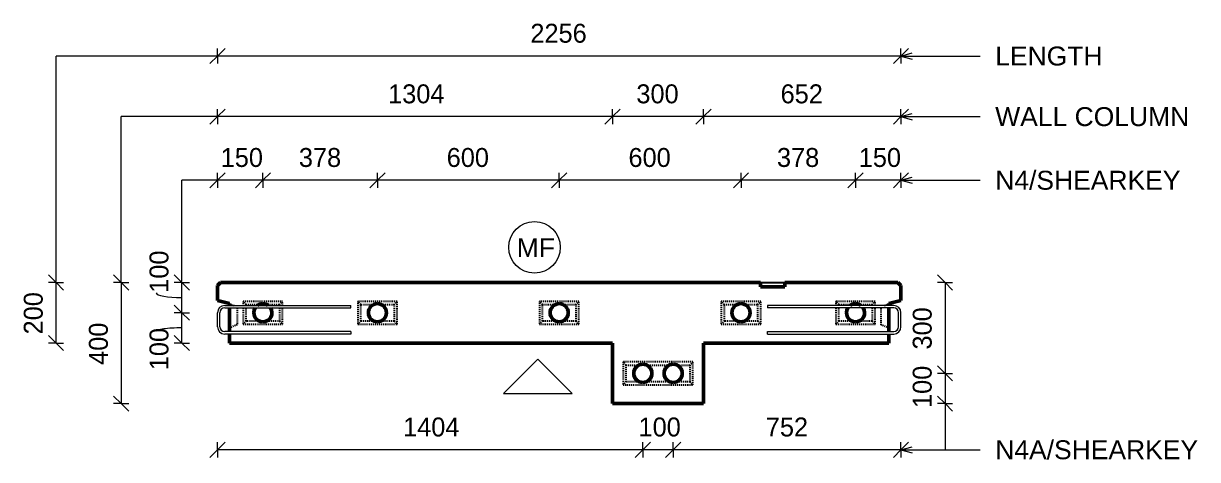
# Model space of a CAD drawing. Header units: millimetres. Extents: x 4870 to 25622, y 804 to 18539.
# Drawn here: x 4870 to 8745, y 12529 to 13968 of the extents above; entities that cross this region are included whole.
import ezdxf

# ---------------------------------------------------------------- set-up
doc = ezdxf.new("R2010")
doc.units = ezdxf.units.MM
doc.linetypes.add('Dash', pattern=[6.36, 3.18, -3.18])
for name, color, linetype, lineweight in [('A-ANNO-DIMS', 211, 'Continuous', 9), ('A-ANNO-DIMS-25', 211, 'Continuous', 9), ('A-DETL-MBND', 5, 'Continuous', 18), ('A-DETL-THIN', 151, 'Continuous', 18), ('A-WALL', 113, 'Continuous', 25), ('A-WALL-HDLN', 110, 'Dash', 25), ('G-ANNO-TEXT', 231, 'Continuous', 9), ('S-RBAR', 171, 'Continuous', 18)]:
    doc.layers.add(name, color=color, linetype=linetype, lineweight=lineweight)
doc.styles.add('Arial', font='arial.ttf', dxfattribs={"height": 62.5})
doc.styles.add('Nirmala UI Semilight', font='NirmalaS.ttf', dxfattribs={"height": 62.5})
doc.dimstyles.new('Arrow_Filled_-_2_5_NI_UI', dxfattribs={"dimscale": 304.8, "dimtxt": 65.460247, "dimasz": 0.164042, "dimexe": 0.082021, "dimexo": 0.0625, "dimgap": 0.082021, "dimtad": 1, "dimdec": 4, "dimzin": 0, "dimdsep": 46, "dimtxsty": 'Nirmala UI Semilight', "dimblk1": 'OBLIQUE', "dimblk2": 'OBLIQUE', "dimsah": 1, "dimcen": 0.09, "dimazin": 0, "dimtfac": 1, "dimtdec": 4, "dimtix": 1, "dimtmove": 0, "dimatfit": 3, "dimfxl": 0.082021, "dimfxlon": 1, "dimtvp": 1, "dimtolj": 1, "dimtzin": 0, "dimarcsym": 2})
doc.dimstyles.new('Arrow_Filled_-_2_5_NI_UI_1', dxfattribs={"dimscale": 304.8, "dimtxt": 65.460247, "dimasz": 0.164042, "dimexe": 0.082021, "dimexo": 0.0625, "dimgap": 0.082021, "dimtad": 1, "dimdec": 4, "dimzin": 0, "dimdsep": 46, "dimtxsty": 'Nirmala UI Semilight', "dimblk1": 'OBLIQUE', "dimblk2": 'OBLIQUE', "dimsah": 1, "dimcen": 0.09, "dimazin": 0, "dimtfac": 1, "dimtdec": 4, "dimtix": 1, "dimtmove": 1, "dimatfit": 3, "dimfxl": 0.082021, "dimfxlon": 1, "dimtvp": 1, "dimtolj": 1, "dimtzin": 0, "dimarcsym": 2})

# ---------------------------------------------------------------- blocks, each defined once
blk = doc.blocks.new('DIMBLOCK1-Elevation Top')
at = {"layer": 'A-ANNO-DIMS-25'}
for p, q in [((7616.6, 13451), (7591.6, 13426)), ((7616.6, 13451), (7641.6, 13476)), ((7616.6, 13451), (7616.6, 13476)), ((7766.6, 13451), (7616.6, 13451)), ((7616.6, 13451), (7616.6, 13426)), ((7766.6, 13451), (7741.6, 13426)), ((7766.6, 13451), (7791.6, 13476)), ((7766.6, 13451), (7766.6, 13476)), ((7766.6, 13451), (7766.6, 13426))]:
    blk.add_line(p, q, dxfattribs=at)
at = {"layer": 'A-ANNO-DIMS-25', "color": 0, "insert": (7627.3, 13557.5), "char_height": 62.5, "width": 154.248, "attachment_point": 1, "line_spacing_factor": 1.142579, "style": 'Nirmala UI Semilight'}
blk.add_mtext('150', dxfattribs=at)
blk = doc.blocks.new('_Oblique')
at = {"color": 0, "linetype": 'ByBlock', "lineweight": -2}
blk.add_line((-0.5, -0.5), (0.5, 0.5), dxfattribs=at)
blk = doc.blocks.new('DIMBLOCK2-Elevation Top')
at = {"layer": 'A-ANNO-DIMS-25'}
for p, q in [((7238.6, 13451), (7213.6, 13426)), ((7238.6, 13451), (7263.6, 13476)), ((7238.6, 13451), (7238.6, 13476)), ((7616.6, 13451), (7238.6, 13451)), ((7238.6, 13451), (7238.6, 13426)), ((7616.6, 13451), (7591.6, 13426)), ((7616.6, 13451), (7641.6, 13476)), ((7616.6, 13451), (7616.6, 13476)), ((7616.6, 13451), (7616.6, 13426))]:
    blk.add_line(p, q, dxfattribs=at)
at = {"layer": 'A-ANNO-DIMS-25', "color": 0, "insert": (7357.3, 13557.5), "char_height": 62.5, "width": 168.53, "attachment_point": 1, "line_spacing_factor": 1.142579, "style": 'Nirmala UI Semilight'}
blk.add_mtext('378', dxfattribs=at)
blk = doc.blocks.new('DIMBLOCK3-Elevation Top')
at = {"layer": 'A-ANNO-DIMS-25'}
for p, q in [((6638.6, 13451), (6613.6, 13426)), ((6638.6, 13451), (6663.6, 13476)), ((6638.6, 13451), (6638.6, 13476)), ((7238.6, 13451), (6638.6, 13451)), ((6638.6, 13451), (6638.6, 13426)), ((7238.6, 13451), (7213.6, 13426)), ((7238.6, 13451), (7263.6, 13476)), ((7238.6, 13451), (7238.6, 13476)), ((7238.6, 13451), (7238.6, 13426))]:
    blk.add_line(p, q, dxfattribs=at)
at = {"layer": 'A-ANNO-DIMS-25', "color": 0, "insert": (6867.2, 13557.5), "char_height": 62.5, "width": 171.387, "attachment_point": 1, "line_spacing_factor": 1.142579, "style": 'Nirmala UI Semilight'}
blk.add_mtext('600', dxfattribs=at)
blk = doc.blocks.new('DIMBLOCK4-Elevation Top')
at = {"layer": 'A-ANNO-DIMS-25'}
for p, q in [((6038.6, 13451), (6013.6, 13426)), ((6038.6, 13451), (6063.6, 13476)), ((6038.6, 13451), (6038.6, 13476)), ((6638.6, 13451), (6038.6, 13451)), ((6038.6, 13451), (6038.6, 13426)), ((6638.6, 13451), (6613.6, 13426)), ((6638.6, 13451), (6663.6, 13476)), ((6638.6, 13451), (6638.6, 13476)), ((6638.6, 13451), (6638.6, 13426))]:
    blk.add_line(p, q, dxfattribs=at)
at = {"layer": 'A-ANNO-DIMS-25', "color": 0, "insert": (6267.2, 13557.5), "char_height": 62.5, "width": 171.387, "attachment_point": 1, "line_spacing_factor": 1.142579, "style": 'Nirmala UI Semilight'}
blk.add_mtext('600', dxfattribs=at)
blk = doc.blocks.new('DIMBLOCK5-Elevation Top')
at = {"layer": 'A-ANNO-DIMS-25'}
for p, q in [((5660.6, 13451), (5635.6, 13426)), ((5660.6, 13451), (5685.6, 13476)), ((5660.6, 13451), (5660.6, 13476)), ((6038.6, 13451), (5660.6, 13451)), ((5660.6, 13451), (5660.6, 13426)), ((6038.6, 13451), (6013.6, 13426)), ((6038.6, 13451), (6063.6, 13476)), ((6038.6, 13451), (6038.6, 13476)), ((6038.6, 13451), (6038.6, 13426))]:
    blk.add_line(p, q, dxfattribs=at)
at = {"layer": 'A-ANNO-DIMS-25', "color": 0, "insert": (5779.3, 13557.5), "char_height": 62.5, "width": 168.53, "attachment_point": 1, "line_spacing_factor": 1.142579, "style": 'Nirmala UI Semilight'}
blk.add_mtext('378', dxfattribs=at)
blk = doc.blocks.new('DIMBLOCK6-Elevation Top')
at = {"layer": 'A-ANNO-DIMS-25'}
for p, q in [((5510.6, 13451), (5485.6, 13426)), ((5510.6, 13451), (5535.6, 13476)), ((5510.6, 13451), (5510.6, 13476)), ((5660.6, 13451), (5510.6, 13451)), ((5510.6, 13451), (5510.6, 13426)), ((5660.6, 13451), (5635.6, 13426)), ((5660.6, 13451), (5685.6, 13476)), ((5660.6, 13451), (5660.6, 13476)), ((5660.6, 13451), (5660.6, 13426))]:
    blk.add_line(p, q, dxfattribs=at)
at = {"layer": 'A-ANNO-DIMS-25', "color": 0, "insert": (5521.3, 13557.5), "char_height": 62.5, "width": 154.248, "attachment_point": 1, "line_spacing_factor": 1.142579, "style": 'Nirmala UI Semilight'}
blk.add_mtext('150', dxfattribs=at)
blk = doc.blocks.new('DIMBLOCK7-Elevation Top')
at = {"layer": 'A-ANNO-DIMS-25'}
for p, q in [((5510.6, 13861), (5535.6, 13886)), ((5510.6, 13861), (5510.6, 13886)), ((7766.6, 13861), (7791.6, 13886)), ((7766.6, 13861), (7766.6, 13886)), ((5510.6, 13861), (5485.6, 13836)), ((7766.6, 13861), (5510.6, 13861)), ((5510.6, 13861), (5510.6, 13836)), ((7766.6, 13861), (7741.6, 13836)), ((7766.6, 13861), (7766.6, 13836))]:
    blk.add_line(p, q, dxfattribs=at)
at = {"layer": 'A-ANNO-DIMS-25', "color": 0, "insert": (6543.4, 13967.5), "char_height": 62.5, "width": 228.516, "attachment_point": 1, "line_spacing_factor": 1.142579, "style": 'Nirmala UI Semilight'}
blk.add_mtext('2256', dxfattribs=at)
blk = doc.blocks.new('DIMBLOCK8-Elevation Top')
at = {"layer": 'A-ANNO-DIMS-25'}
for p, q in [((4977.8, 13113.8), (4952.8, 13138.8)), ((4977.8, 13113.8), (4952.8, 13113.8)), ((4977.8, 12913.8), (4977.8, 13113.8)), ((4977.8, 13113.8), (5002.8, 13088.8)), ((4977.8, 13113.8), (5002.8, 13113.8)), ((4977.8, 12913.8), (4952.8, 12938.8)), ((4977.8, 12913.8), (4952.8, 12913.8)), ((4977.8, 12913.8), (5002.8, 12888.8)), ((4977.8, 12913.8), (5002.8, 12913.8))]:
    blk.add_line(p, q, dxfattribs=at)
at = {"layer": 'A-ANNO-DIMS-25', "color": 0, "insert": (4871.3, 12942.4), "char_height": 62.5, "width": 171.387, "attachment_point": 1, "rotation": 90, "line_spacing_factor": 1.142579, "style": 'Nirmala UI Semilight'}
blk.add_mtext('200', dxfattribs=at)
blk = doc.blocks.new('DIMBLOCK9-Elevation Top')
at = {"layer": 'A-ANNO-DIMS-25'}
for p, q in [((5392.8, 13013.8), (5367.8, 13038.8)), ((5392.8, 13013.8), (5367.8, 13013.8)), ((5392.8, 12913.8), (5392.8, 13013.8)), ((5392.8, 13013.8), (5417.8, 12988.8)), ((5392.8, 13013.8), (5417.8, 13013.8)), ((5392.8, 12913.8), (5367.8, 12938.8)), ((5392.8, 12913.8), (5367.8, 12913.8)), ((5392.8, 12913.8), (5417.8, 12888.8)), ((5392.8, 12913.8), (5417.8, 12913.8))]:
    blk.add_line(p, q, dxfattribs=at)
blk.add_ellipse((5392.8, 12952.6), major_axis=(84.5, 0), ratio=0.132307, start_param=1.570796, end_param=3.141593, dxfattribs=at)
at = {"layer": 'A-ANNO-DIMS-25', "color": 0, "insert": (5286.3, 12824.1), "char_height": 62.5, "width": 154.248, "attachment_point": 1, "rotation": 90, "line_spacing_factor": 1.142579, "style": 'Nirmala UI Semilight'}
blk.add_mtext('100', dxfattribs=at)
blk = doc.blocks.new('DIMBLOCK10-Elevation Top')
at = {"layer": 'A-ANNO-DIMS-25'}
for p, q in [((5392.8, 13113.8), (5367.8, 13138.8)), ((5392.8, 13113.8), (5367.8, 13113.8)), ((5392.8, 13013.8), (5392.8, 13113.8)), ((5392.8, 13113.8), (5417.8, 13088.8)), ((5392.8, 13113.8), (5417.8, 13113.8)), ((5392.8, 13013.8), (5367.8, 13038.8)), ((5392.8, 13013.8), (5367.8, 13013.8)), ((5392.8, 13013.8), (5417.8, 12988.8)), ((5392.8, 13013.8), (5417.8, 13013.8))]:
    blk.add_line(p, q, dxfattribs=at)
blk.add_ellipse((5392.8, 13079.7), major_axis=(84.5, 0), ratio=0.188517, start_param=3.141593, end_param=4.712389, dxfattribs=at)
at = {"layer": 'A-ANNO-DIMS-25', "color": 0, "insert": (5286.3, 13079.7), "char_height": 62.5, "width": 154.248, "attachment_point": 1, "rotation": 90, "line_spacing_factor": 1.142579, "style": 'Nirmala UI Semilight'}
blk.add_mtext('100', dxfattribs=at)
blk = doc.blocks.new('DIMBLOCK11-Elevation Top')
at = {"layer": 'A-ANNO-DIMS-25'}
for p, q in [((7014.8, 12561.5), (6989.8, 12536.5)), ((7014.8, 12561.5), (7039.8, 12586.5)), ((7014.8, 12561.5), (7014.8, 12586.5)), ((7766.6, 12561.5), (7014.8, 12561.5)), ((7014.8, 12561.5), (7014.8, 12536.5)), ((7766.6, 12561.5), (7741.6, 12536.5)), ((7766.6, 12561.5), (7791.6, 12586.5)), ((7766.6, 12561.5), (7766.6, 12586.5)), ((7766.6, 12561.5), (7766.6, 12536.5))]:
    blk.add_line(p, q, dxfattribs=at)
at = {"layer": 'A-ANNO-DIMS-25', "color": 0, "insert": (7320.5, 12668.1), "char_height": 62.5, "width": 168.53, "attachment_point": 1, "line_spacing_factor": 1.142579, "style": 'Nirmala UI Semilight'}
blk.add_mtext('752', dxfattribs=at)
blk = doc.blocks.new('DIMBLOCK12-Elevation Top')
at = {"layer": 'A-ANNO-DIMS-25'}
for p, q in [((6914.6, 12561.5), (6889.6, 12536.5)), ((6914.6, 12561.5), (6939.6, 12586.5)), ((6914.6, 12561.5), (6914.6, 12586.5)), ((7014.8, 12561.5), (6914.6, 12561.5)), ((6914.6, 12561.5), (6914.6, 12536.5)), ((7014.8, 12561.5), (6989.8, 12536.5)), ((7014.8, 12561.5), (7039.8, 12586.5)), ((7014.8, 12561.5), (7014.8, 12586.5)), ((7014.8, 12561.5), (7014.8, 12536.5))]:
    blk.add_line(p, q, dxfattribs=at)
at = {"layer": 'A-ANNO-DIMS-25', "color": 0, "insert": (6900.4, 12668.1), "char_height": 62.5, "width": 154.248, "attachment_point": 1, "line_spacing_factor": 1.142579, "style": 'Nirmala UI Semilight'}
blk.add_mtext('100', dxfattribs=at)
blk = doc.blocks.new('DIMBLOCK13-Elevation Top')
at = {"layer": 'A-ANNO-DIMS-25'}
for p, q in [((5510.6, 12561.5), (5485.6, 12536.5)), ((5510.6, 12561.5), (5535.6, 12586.5)), ((5510.6, 12561.5), (5510.6, 12586.5)), ((6914.6, 12561.5), (5510.6, 12561.5)), ((5510.6, 12561.5), (5510.6, 12536.5)), ((6914.6, 12561.5), (6889.6, 12536.5)), ((6914.6, 12561.5), (6939.6, 12586.5)), ((6914.6, 12561.5), (6914.6, 12586.5)), ((6914.6, 12561.5), (6914.6, 12536.5))]:
    blk.add_line(p, q, dxfattribs=at)
at = {"layer": 'A-ANNO-DIMS-25', "color": 0, "insert": (6123.3, 12668.1), "char_height": 62.5, "width": 214.234, "attachment_point": 1, "line_spacing_factor": 1.142579, "style": 'Nirmala UI Semilight'}
blk.add_mtext('1404', dxfattribs=at)
blk = doc.blocks.new('DIMBLOCK14-Elevation Top')
at = {"layer": 'A-ANNO-DIMS-25'}
for p, q in [((7911.9, 13113.8), (7886.9, 13138.8)), ((7911.9, 13113.8), (7886.9, 13113.8)), ((7911.9, 13113.8), (7911.9, 12813.8)), ((7911.9, 13113.8), (7936.9, 13088.8)), ((7911.9, 13113.8), (7936.9, 13113.8)), ((7911.9, 12813.8), (7886.9, 12838.8)), ((7911.9, 12813.8), (7886.9, 12813.8)), ((7911.9, 12813.8), (7936.9, 12788.8)), ((7911.9, 12813.8), (7936.9, 12813.8))]:
    blk.add_line(p, q, dxfattribs=at)
at = {"layer": 'A-ANNO-DIMS-25', "color": 0, "insert": (7805.4, 12892.4), "char_height": 62.5, "width": 171.387, "attachment_point": 1, "rotation": 90, "line_spacing_factor": 1.142579, "style": 'Nirmala UI Semilight'}
blk.add_mtext('300', dxfattribs=at)
blk = doc.blocks.new('DIMBLOCK15-Elevation Top')
at = {"layer": 'A-ANNO-DIMS-25'}
for p, q in [((7911.9, 12813.8), (7886.9, 12838.8)), ((7911.9, 12813.8), (7886.9, 12813.8)), ((7911.9, 12813.8), (7911.9, 12713.8)), ((7911.9, 12813.8), (7936.9, 12788.8)), ((7911.9, 12813.8), (7936.9, 12813.8)), ((7911.9, 12713.8), (7886.9, 12738.8)), ((7911.9, 12713.8), (7886.9, 12713.8)), ((7911.9, 12713.8), (7936.9, 12688.8)), ((7911.9, 12713.8), (7936.9, 12713.8))]:
    blk.add_line(p, q, dxfattribs=at)
at = {"layer": 'A-ANNO-DIMS-25', "color": 0, "insert": (7805.4, 12699.5), "char_height": 62.5, "width": 154.248, "attachment_point": 1, "rotation": 90, "line_spacing_factor": 1.142579, "style": 'Nirmala UI Semilight'}
blk.add_mtext('100', dxfattribs=at)
blk = doc.blocks.new('DIMBLOCK16-Elevation Top')
at = {"layer": 'A-ANNO-DIMS-25'}
for p, q in [((7114.8, 13661), (7139.8, 13686)), ((7114.8, 13661), (7114.8, 13686)), ((7766.6, 13661), (7791.6, 13686)), ((7766.6, 13661), (7766.6, 13686)), ((7114.8, 13661), (7089.8, 13636)), ((7766.6, 13661), (7114.8, 13661)), ((7114.8, 13661), (7114.8, 13636)), ((7766.6, 13661), (7741.6, 13636)), ((7766.6, 13661), (7766.6, 13636))]:
    blk.add_line(p, q, dxfattribs=at)
at = {"layer": 'A-ANNO-DIMS-25', "color": 0, "insert": (7369.3, 13767.5), "char_height": 62.5, "width": 171.387, "attachment_point": 1, "line_spacing_factor": 1.142579, "style": 'Nirmala UI Semilight'}
blk.add_mtext('652', dxfattribs=at)
blk = doc.blocks.new('DIMBLOCK17-Elevation Top')
at = {"layer": 'A-ANNO-DIMS-25'}
for p, q in [((6814.6, 13661), (6839.6, 13686)), ((6814.6, 13661), (6814.6, 13686)), ((7114.8, 13661), (7139.8, 13686)), ((7114.8, 13661), (7114.8, 13686)), ((6814.6, 13661), (6789.6, 13636)), ((7114.8, 13661), (6814.6, 13661)), ((6814.6, 13661), (6814.6, 13636)), ((7114.8, 13661), (7089.8, 13636)), ((7114.8, 13661), (7114.8, 13636))]:
    blk.add_line(p, q, dxfattribs=at)
at = {"layer": 'A-ANNO-DIMS-25', "color": 0, "insert": (6893.3, 13767.5), "char_height": 62.5, "width": 171.387, "attachment_point": 1, "line_spacing_factor": 1.142579, "style": 'Nirmala UI Semilight'}
blk.add_mtext('300', dxfattribs=at)
blk = doc.blocks.new('DIMBLOCK18-Elevation Top')
at = {"layer": 'A-ANNO-DIMS-25'}
for p, q in [((5510.6, 13661), (5535.6, 13686)), ((5510.6, 13661), (5510.6, 13686)), ((6814.6, 13661), (6839.6, 13686)), ((6814.6, 13661), (6814.6, 13686)), ((5510.6, 13661), (5485.6, 13636)), ((6814.6, 13661), (5510.6, 13661)), ((5510.6, 13661), (5510.6, 13636)), ((6814.6, 13661), (6789.6, 13636)), ((6814.6, 13661), (6814.6, 13636))]:
    blk.add_line(p, q, dxfattribs=at)
at = {"layer": 'A-ANNO-DIMS-25', "color": 0, "insert": (6073.9, 13767.5), "char_height": 62.5, "width": 212.805, "attachment_point": 1, "line_spacing_factor": 1.142579, "style": 'Nirmala UI Semilight'}
blk.add_mtext('1304', dxfattribs=at)
blk = doc.blocks.new('DIMBLOCK19-Elevation Top')
at = {"layer": 'A-ANNO-DIMS-25'}
for p, q in [((5192.8, 13113.8), (5167.8, 13138.8)), ((5192.8, 13113.8), (5167.8, 13113.8)), ((5192.8, 13113.8), (5192.8, 12713.8)), ((5192.8, 13113.8), (5217.8, 13088.8)), ((5192.8, 13113.8), (5217.8, 13113.8)), ((5192.8, 12713.8), (5167.8, 12738.8)), ((5192.8, 12713.8), (5167.8, 12713.8)), ((5192.8, 12713.8), (5217.8, 12688.8)), ((5192.8, 12713.8), (5217.8, 12713.8))]:
    blk.add_line(p, q, dxfattribs=at)
at = {"layer": 'A-ANNO-DIMS-25', "color": 0, "insert": (5086.3, 12841.8), "char_height": 62.5, "width": 172.815, "attachment_point": 1, "rotation": 90, "line_spacing_factor": 1.142579, "style": 'Nirmala UI Semilight'}
blk.add_mtext('400', dxfattribs=at)

msp = doc.modelspace()

# ---------------------------------------------------------------- linework, layer by layer
at = {"layer": 'A-DETL-MBND'}
for p, q in [((5192.81828, 13113.80383), (5192.81828, 13660.99133)), ((5510.56745, 13660.99133), (5192.81828, 13660.99133)), ((7911.90415, 12713.80383), (7911.90415, 12558.80383))]:
    msp.add_line(p, q, dxfattribs=at)
at = {"layer": 'A-DETL-THIN'}
for p, q in [((4977.81828, 13116.97502), (4977.81828, 13860.95737)), ((5510.56745, 13860.95737), (4977.81828, 13860.95737)), ((5392.81828, 13116.97502), (5392.81828, 13450.95737)), ((5510.56745, 13450.95737), (5392.81828, 13450.95737)), ((6568.19011, 12860.42294), (6455.05302, 12747.28585)), ((6681.32719, 12747.28585), (6568.19011, 12860.42294)), ((6455.05302, 12747.28585), (6681.32719, 12747.28585))]:
    msp.add_line(p, q, dxfattribs=at)
msp.add_circle((6556.99858, 13229.72608), 85, dxfattribs=at)
at = {"layer": 'A-WALL', "lineweight": 50}
for p, q in [((5520.57004, 13113.80383), (5510.56745, 13103.80125)), ((5510.56745, 13103.80125), (5510.56745, 13053.80434)), ((7302.47192, 13113.80383), (5520.57004, 13113.80383)), ((7302.47192, 13098.80383), (7302.47192, 13113.80383)), ((7383.65036, 13098.80383), (7302.47192, 13098.80383)), ((7756.56487, 13113.80383), (7383.65036, 13113.80383)), ((7383.65036, 13113.80383), (7383.65036, 13098.80383)), ((7766.56745, 13103.80125), (7756.56487, 13113.80383)), ((7766.56745, 13053.80383), (7766.56745, 13103.80125)), ((5510.56745, 13053.80434), (5550.5695, 13043.80383)), ((5550.5695, 13043.80383), (5550.5695, 13037.80383)), ((5550.5695, 13029.80383), (5550.5695, 12951.67529)), ((7726.56745, 13043.80383), (7766.56745, 13053.80383)), ((7726.56745, 13037.80383), (7726.56745, 13043.80383)), ((7726.56745, 12951.67529), (7726.56745, 13029.80383)), ((5550.5695, 12943.67529), (5550.5695, 12913.80383)), ((7726.56745, 12913.80383), (7726.56745, 12943.67529)), ((5550.5695, 12913.80383), (6814.5695, 12913.80383)), ((6814.5695, 12913.80383), (6814.5695, 12713.80383)), ((7114.78521, 12913.80383), (7726.56745, 12913.80383)), ((7114.78521, 12713.80383), (7114.78521, 12913.80383)), ((6814.5695, 12713.80383), (7114.78521, 12713.80383))]:
    msp.add_line(p, q, dxfattribs=at)
at = {"layer": 'A-WALL'}
msp.add_line((7302.47192, 13113.80383), (7383.65036, 13113.80383), dxfattribs=at)
at = {"layer": 'A-WALL', "lineweight": 50}
for centre, start, end in [((5660.56745, 13013.80383), 147.51594743, 270), ((5660.56745, 13013.80383), 90, 126), ((5660.56745, 13013.80383), 54, 90), ((5660.56745, 13013.80383), 270, 32.48405257), ((6038.56745, 13013.80383), 90, 270), ((6038.56745, 13013.80383), 270, 90), ((6638.56745, 13013.80383), 90, 270), ((6638.56745, 13013.80383), 270, 90), ((7238.56745, 13013.80383), 90, 270), ((7238.56745, 13013.80383), 270, 90), ((7616.56745, 13013.80383), 147.51594743, 270), ((7616.56745, 13013.80383), 90, 126), ((7616.56745, 13013.80383), 54, 90), ((7616.56745, 13013.80383), 270, 32.48405257), ((6914.5695, 12813.80383), 90, 270), ((6914.5695, 12813.80383), 270, 90), ((7014.78521, 12813.80383), 90, 270), ((7014.78521, 12813.80383), 270, 90)]:
    msp.add_arc(centre, 30, start, end, dxfattribs=at)
at = {"layer": 'A-WALL-HDLN'}
for p, q in [((5550.61911, 13043.78317), (5565.39071, 13037.87453)), ((5575.56745, 13029.80383), (5575.56745, 12973.80383)), ((5725.56745, 13051.30383), (5595.56745, 13051.30383)), ((5595.56745, 13051.30383), (5595.56745, 13037.80383)), ((5605.56745, 13041.30383), (5595.56745, 13051.30383)), ((5595.56745, 13029.80383), (5595.56745, 12976.30383)), ((5605.56745, 13041.30383), (5648.57788, 13041.30383)), ((5605.56745, 13037.80383), (5605.56745, 13041.30383)), ((5605.56745, 12986.30383), (5605.56745, 13029.80383)), ((5672.55703, 13041.30383), (5715.56745, 13041.30383)), ((5715.56745, 13041.30383), (5725.56745, 13051.30383)), ((5715.56745, 13041.30383), (5715.56745, 13037.80383)), ((5715.56745, 13029.80383), (5715.56745, 12986.30383)), ((5725.56745, 13037.80383), (5725.56745, 13051.30383)), ((5725.56745, 12976.30383), (5725.56745, 13029.80383)), ((6103.56745, 13051.30383), (5973.56745, 13051.30383)), ((5973.56745, 13051.30383), (5973.56745, 12976.30383)), ((5983.56745, 13041.30383), (5973.56745, 13051.30383)), ((5983.56745, 13041.30383), (6026.57788, 13041.30383)), ((5983.56745, 12986.30383), (5983.56745, 13041.30383)), ((6050.55703, 13041.30383), (6093.56745, 13041.30383)), ((6093.56745, 13041.30383), (6103.56745, 13051.30383)), ((6093.56745, 13041.30383), (6093.56745, 12986.30383)), ((6103.56745, 12976.30383), (6103.56745, 13051.30383)), ((6703.56745, 13051.30383), (6573.56745, 13051.30383)), ((6573.56745, 13051.30383), (6573.56745, 12976.30383)), ((6583.56745, 13041.30383), (6573.56745, 13051.30383)), ((6583.56745, 13041.30383), (6626.57788, 13041.30383)), ((6583.56745, 12986.30383), (6583.56745, 13041.30383)), ((6650.55703, 13041.30383), (6693.56745, 13041.30383)), ((6693.56745, 13041.30383), (6703.56745, 13051.30383)), ((6693.56745, 13041.30383), (6693.56745, 12986.30383)), ((6703.56745, 12976.30383), (6703.56745, 13051.30383)), ((7303.56745, 13051.30383), (7173.56745, 13051.30383)), ((7173.56745, 13051.30383), (7173.56745, 12976.30383)), ((7183.56745, 13041.30383), (7173.56745, 13051.30383)), ((7183.56745, 13041.30383), (7226.57788, 13041.30383)), ((7183.56745, 12986.30383), (7183.56745, 13041.30383)), ((7250.55703, 13041.30383), (7293.56745, 13041.30383)), ((7293.56745, 13041.30383), (7303.56745, 13051.30383)), ((7293.56745, 13041.30383), (7293.56745, 12986.30383)), ((7303.56745, 12976.30383), (7303.56745, 13051.30383)), ((7681.56745, 13051.30383), (7551.56745, 13051.30383)), ((7551.56745, 13051.30383), (7551.56745, 13037.80383)), ((7561.56745, 13041.30383), (7551.56745, 13051.30383)), ((7551.56745, 13029.80383), (7551.56745, 12976.30383)), ((7561.56745, 13041.30383), (7604.57788, 13041.30383)), ((7561.56745, 13037.80383), (7561.56745, 13041.30383)), ((7561.56745, 12986.30383), (7561.56745, 13029.80383)), ((7628.55703, 13041.30383), (7671.56745, 13041.30383)), ((7671.56745, 13041.30383), (7681.56745, 13051.30383)), ((7671.56745, 13041.30383), (7671.56745, 13037.80383)), ((7671.56745, 13029.80383), (7671.56745, 12986.30383)), ((7681.56745, 13037.80383), (7681.56745, 13051.30383)), ((7681.56745, 12976.30383), (7681.56745, 13029.80383)), ((7701.56745, 12973.80383), (7701.56745, 13029.80383)), ((7711.56745, 13037.80383), (7726.56745, 13043.80383)), ((5595.56745, 12976.30383), (5605.56745, 12986.30383)), ((5648.57788, 12986.30383), (5605.56745, 12986.30383)), ((5715.56745, 12986.30383), (5672.55703, 12986.30383)), ((5715.56745, 12986.30383), (5725.56745, 12976.30383)), ((5973.56745, 12976.30383), (5983.56745, 12986.30383)), ((6026.57788, 12986.30383), (5983.56745, 12986.30383)), ((6093.56745, 12986.30383), (6050.55703, 12986.30383)), ((6093.56745, 12986.30383), (6103.56745, 12976.30383)), ((6573.56745, 12976.30383), (6583.56745, 12986.30383)), ((6626.57788, 12986.30383), (6583.56745, 12986.30383)), ((6693.56745, 12986.30383), (6650.55703, 12986.30383)), ((6693.56745, 12986.30383), (6703.56745, 12976.30383)), ((7173.56745, 12976.30383), (7183.56745, 12986.30383)), ((7226.57788, 12986.30383), (7183.56745, 12986.30383)), ((7293.56745, 12986.30383), (7250.55703, 12986.30383)), ((7293.56745, 12986.30383), (7303.56745, 12976.30383)), ((7551.56745, 12976.30383), (7561.56745, 12986.30383)), ((7604.57788, 12986.30383), (7561.56745, 12986.30383)), ((7671.56745, 12986.30383), (7628.55703, 12986.30383)), ((7671.56745, 12986.30383), (7681.56745, 12976.30383)), ((5575.56745, 12973.80383), (5550.61911, 12963.82449)), ((5595.56745, 12976.30383), (5725.56745, 12976.30383)), ((5973.56745, 12976.30383), (6103.56745, 12976.30383)), ((6573.56745, 12976.30383), (6703.56745, 12976.30383)), ((7173.56745, 12976.30383), (7303.56745, 12976.30383)), ((7551.56745, 12976.30383), (7681.56745, 12976.30383)), ((7726.56745, 12963.80383), (7701.56745, 12973.80383)), ((7079.78521, 12851.30383), (6849.5695, 12851.30383)), ((6849.5695, 12851.30383), (6849.5695, 12776.30383)), ((6859.5695, 12841.30383), (6849.5695, 12851.30383)), ((6859.5695, 12841.30383), (6902.57992, 12841.30383)), ((6859.5695, 12786.30383), (6859.5695, 12841.30383)), ((6926.55908, 12841.30383), (7002.79563, 12841.30383)), ((7026.77479, 12841.30383), (7069.78521, 12841.30383)), ((7079.78521, 12851.30383), (7069.78521, 12841.30383)), ((7069.78521, 12841.30383), (7069.78521, 12786.30383)), ((7079.78521, 12776.30383), (7079.78521, 12851.30383)), ((6849.5695, 12776.30383), (6859.5695, 12786.30383)), ((6849.5695, 12776.30383), (7079.78521, 12776.30383)), ((6902.57992, 12786.30383), (6859.5695, 12786.30383)), ((7002.79563, 12786.30383), (6926.55908, 12786.30383)), ((7069.78521, 12786.30383), (7026.77479, 12786.30383)), ((7069.78521, 12786.30383), (7079.78521, 12776.30383))]:
    msp.add_line(p, q, dxfattribs=at)
at = {"layer": 'G-ANNO-TEXT', "color": 10}
for p, q in [((7766.51709, 13861.04895), (7804.01709, 13871.09704)), ((7766.51709, 13861.04895), (7804.01709, 13851.00085)), ((7766.51709, 13861.04895), (8027.71597, 13861.04895)), ((7766.51709, 13661.04895), (7804.01709, 13671.09704)), ((7766.51709, 13661.04895), (7804.01709, 13651.00085)), ((7766.51709, 13661.04895), (8027.71597, 13661.04895)), ((7766.51709, 13451.04895), (7804.01709, 13461.09704)), ((7766.51709, 13451.04895), (7804.01709, 13441.00085)), ((7766.51709, 13451.04895), (8027.71597, 13451.04895)), ((7766.51709, 12561.61687), (7804.01709, 12571.66497)), ((7766.51709, 12561.61687), (7804.01709, 12551.56878)), ((7766.51709, 12561.61687), (8027.71597, 12561.61687))]:
    msp.add_line(p, q, dxfattribs=at)
at = {"layer": 'S-RBAR'}
for p, q in [((5534.56745, 13037.80383), (5950.5695, 13037.80383)), ((5534.56745, 13029.80383), (5950.5695, 13029.80383)), ((5950.5695, 13029.80383), (5950.5695, 13037.80383)), ((7742.56745, 13037.80383), (7326.56745, 13037.80383)), ((7326.56745, 13037.80383), (7326.56745, 13029.80383)), ((7742.56745, 13029.80383), (7326.56745, 13029.80383)), ((5510.56745, 12967.67529), (5510.56745, 13013.80383)), ((5518.56745, 12967.67529), (5518.56745, 13013.80383)), ((7758.56745, 12967.67529), (7758.56745, 13013.80383)), ((7766.56745, 12967.67529), (7766.56745, 13013.80383)), ((5950.5695, 12951.67529), (5534.56745, 12951.67529)), ((5950.5695, 12943.67529), (5534.56745, 12943.67529)), ((5950.5695, 12951.67529), (5950.5695, 12943.67529)), ((7326.56745, 12951.67529), (7742.56745, 12951.67529)), ((7326.56745, 12943.67529), (7326.56745, 12951.67529)), ((7326.56745, 12943.67529), (7742.56745, 12943.67529))]:
    msp.add_line(p, q, dxfattribs=at)
for centre, radius, start, end in [((5534.56745, 13013.80383), 24, 90, 180), ((5534.56745, 13013.80383), 16, 90, 180), ((7742.56745, 13013.80383), 24, 0, 90), ((7742.56745, 13013.80383), 16, 0, 90), ((5534.56745, 12967.67529), 24, 180, 270), ((5534.56745, 12967.67529), 16, 180, 270), ((7742.56745, 12967.67529), 16, 270, 0), ((7742.56745, 12967.67529), 24, 270, 360)]:
    msp.add_arc(centre, radius, start, end, dxfattribs=at)

# ---------------------------------------------------------------- texts
at = {"layer": 'G-ANNO-TEXT', "color": 7, "char_height": 62.5, "attachment_point": 1, "style": 'Arial'}
for s, insert, width in [('LENGTH', (8077.71597, 13892.29895), 428.9028125), ('WALL COLUMN', (8077.71597, 13692.29895), 775.6326562), ('N4/SHEARKEY', (8077.71597, 13482.29895), 737.5525), ('MF', (6498.2782, 13259.86905), 150.3164062), ('N4A/SHEARKEY', (8077.71597, 12592.86687), 807.7001562)]:
    msp.add_mtext(s, dxfattribs=dict(at, insert=insert, width=width))

# ---------------------------------------------------------------- dimensions: what is measured, and where the dimension line sits
at = {"layer": 'A-ANNO-DIMS'}
for base, p1, p2, override, picture, middle in [((5510.56745, 13860.95737), (7766.56745, 13835.95737), (5510.56745, 13835.95737), {"dimpost": '<>', "dimfxl": 2256}, 'DIMBLOCK7-Elevation Top', (6638.56745, 13918.27518)), ((5510.567455, 13660.957366), (6814.569498, 13635.957366), (5510.567455, 13635.957366), {"dimpost": '<>', "dimfxl": 1304.002043}, 'DIMBLOCK18-Elevation Top', (6162.568476, 13718.449521)), ((6814.5695, 13660.95737), (7114.78521, 13635.95737), (6814.5695, 13635.95737), {"dimpost": '<>', "dimfxl": 300.215714}, 'DIMBLOCK17-Elevation Top', (6964.67735, 13718.27518)), ((7114.78521, 13660.95737), (7766.56745, 13635.95737), (7114.78521, 13635.95737), {"dimpost": '<>', "dimfxl": 651.782243}, 'DIMBLOCK16-Elevation Top', (7440.67633, 13718.27518)), ((5510.56745, 13450.95737), (5660.56745, 13425.95737), (5510.56745, 13425.95737), {"dimpost": '<>', "dimfxl": 150}, 'DIMBLOCK6-Elevation Top', (5585.56745, 13508.42773)), ((5660.56745, 13450.95737), (6038.56745, 13425.95737), (5660.56745, 13425.95737), {"dimpost": '<>', "dimfxl": 378}, 'DIMBLOCK5-Elevation Top', (5849.56745, 13508.27518)), ((6038.56745, 13450.95737), (6638.56745, 13425.95737), (6038.56745, 13425.95737), {"dimpost": '<>', "dimfxl": 600}, 'DIMBLOCK4-Elevation Top', (6338.56745, 13508.27518)), ((6638.56745, 13450.95737), (7238.56745, 13425.95737), (6638.56745, 13425.95737), {"dimpost": '<>', "dimfxl": 600}, 'DIMBLOCK3-Elevation Top', (6938.56745, 13508.27518)), ((7238.56745, 13450.95737), (7616.56745, 13425.95737), (7238.56745, 13425.95737), {"dimpost": '<>', "dimfxl": 378}, 'DIMBLOCK2-Elevation Top', (7427.56745, 13508.27518)), ((7616.56745, 13450.95737), (7766.56745, 13425.95737), (7616.56745, 13425.95737), {"dimpost": '<>', "dimfxl": 150}, 'DIMBLOCK1-Elevation Top', (7691.56745, 13508.42773)), ((5510.567455, 12561.525293), (6914.569498, 12586.525293), (5510.567455, 12586.525293), {"dimpost": '<>', "dimfxl": 1404.002043}, 'DIMBLOCK13-Elevation Top', (6212.568476, 12618.995656)), ((6914.5695, 12561.52529), (7014.78521, 12586.52529), (6914.5695, 12586.52529), {"dimpost": '<>', "dimfxl": 100.215714}, 'DIMBLOCK12-Elevation Top', (6964.67735, 12618.99566)), ((7014.78521, 12561.52529), (7766.56745, 12586.52529), (7014.78521, 12586.52529), {"dimpost": '<>', "dimfxl": 751.782243}, 'DIMBLOCK11-Elevation Top', (7390.67633, 12618.82132))]:
    dim = msp.add_linear_dim(base=base, p1=p1, p2=p2, dimstyle='Arrow_Filled_-_2_5_NI_UI', override=override, dxfattribs=at)
    dim.commit()
    dim.dimension.update_dxf_attribs({"geometry": picture, "text_midpoint": middle})
for base, p1, p2, picture, middle in [((5392.81828, 13113.80383), (5417.81828, 13013.80383), (5417.81828, 13113.80383), 'DIMBLOCK10-Elevation Top', (5327.94197, 13156.85935)), ((5392.81828, 13013.80383), (5417.81828, 12913.80383), (5417.81828, 13013.80383), 'DIMBLOCK9-Elevation Top', (5327.94197, 12901.20657))]:
    dim = msp.add_linear_dim(base=base, p1=p1, p2=p2, angle=90, dimstyle='Arrow_Filled_-_2_5_NI_UI_1', override={"dimpost": '<>', "dimfxl": 100}, dxfattribs=at)
    dim.commit()
    dim.dimension.update_dxf_attribs({"geometry": picture, "text_midpoint": middle, "dimtype": 160, "text_rotation": 90})
for base, p1, p2, override, picture, middle in [((4977.81828, 13113.80383), (5002.81828, 12913.80383), (5002.81828, 13113.80383), {"dimpost": '<>', "dimfxl": 200}, 'DIMBLOCK8-Elevation Top', (4920.52226, 13013.80383)), ((5192.81828, 12713.80383), (5217.81828, 13113.80383), (5217.81828, 12713.80383), {"dimpost": '<>', "dimfxl": 400}, 'DIMBLOCK19-Elevation Top', (5135.52226, 12913.80383)), ((7911.90415, 12813.80383), (7886.90415, 13113.80383), (7886.90415, 12813.80383), {"dimpost": '<>', "dimfxl": 300}, 'DIMBLOCK14-Elevation Top', (7854.58633, 12963.80383)), ((7911.90415, 12713.80383), (7886.90415, 12813.80383), (7886.90415, 12713.80383), {"dimpost": '<>', "dimfxl": 100}, 'DIMBLOCK15-Elevation Top', (7854.43378, 12763.80383))]:
    dim = msp.add_linear_dim(base=base, p1=p1, p2=p2, angle=90, dimstyle='Arrow_Filled_-_2_5_NI_UI', override=override, dxfattribs=at)
    dim.commit()
    dim.dimension.update_dxf_attribs({"geometry": picture, "text_midpoint": middle})

doc.saveas('drawing.dxf')
